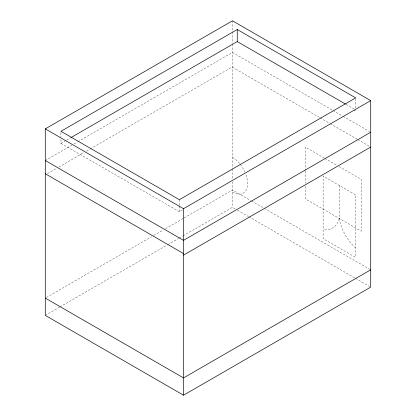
<?xml version="1.0" encoding="UTF-8"?>
<svg xmlns="http://www.w3.org/2000/svg" width="416" height="416" viewBox="0 0 416 416"><rect width="100%" height="100%" fill="white"/><g stroke="black" fill="none" stroke-linecap="round" stroke-linejoin="round"><path stroke-width="0.31" stroke-dasharray="2.08 1.56" d="M60.939 139.558L60.939 143.369L65.993 140.452M66.555 140.124L70.486 137.857M45.282 160.519L71.703 145.262M73.949 143.967L77.324 142.017M77.886 141.695L232.476 52.442L332.504 110.193M47.528 173.576L56.524 168.386M58.77 167.086L84.068 152.48M86.32 151.185L89.69 149.235M90.251 148.912L232.476 66.799M60.939 143.369L179.379 211.749L182.749 209.804M354.011 110.926L355.696 109.954M46.405 297.45L151.528 236.756M153.774 235.456L163.332 229.939M165.584 228.644L183.57 218.254M184.132 217.932L232.476 190.018L250.89 200.652M45.282 315.385L59.337 307.273M59.899 306.951L167.268 244.956M167.83 244.634L178.511 238.467M179.072 238.144L182.447 236.194M183.009 235.872L232.476 207.308L235.29 208.931M232.476 192.171L236.382 193.83L240.022 194.194A21.336 12.319 60 0 0 245.544 173.586M346.154 104.442L354.578 109.304M333.07 110.516L342.623 116.033M343.184 116.355L369.595 131.607M232.476 67.246L319.582 117.53M320.143 117.858L329.696 123.375M330.257 123.698L357.23 139.272M357.796 139.594L369.595 146.406M324.36 158.101L305.323 147.108L305.323 170.399M324.922 158.423L336.679 165.209M338.92 166.504L361.317 179.436L361.317 231.192L305.323 198.864L305.323 185.926M251.451 200.975L263.827 208.12M264.394 208.447L369.595 269.183M237.536 210.231L248.212 216.393M248.773 216.72L354.983 278.039M355.545 278.361L369.595 286.473M355.696 98.53L355.696 108.046M339.258 185.416L339.258 218.457A32.001 18.476 60 0 0 355.394 247.738M305.323 171.044L305.323 183.336M232.476 20.8L232.476 31.132M232.476 31.777L232.476 43.399M232.476 44.044L232.476 168.225M232.476 168.87L232.476 179.124M232.476 181.688L232.476 207.308M179.379 199.69L179.379 205.4M179.379 206.034L179.379 211.749M60.939 132.579L60.939 137.02M339.258 218.457A37.258 21.512 60 0 1 323.118 229.71M232.476 157.331A21.336 12.319 60 0 1 240.022 164.018M240.396 164.492A21.336 12.319 60 0 1 244.837 171.896M355.394 194.735L323.118 176.098L323.118 238.659L355.394 257.296L355.394 194.735"/><path stroke-width="0.62" d="M45.282 128.877L232.476 20.8L370.718 100.615L370.718 287.123L183.524 395.2L45.282 315.385L45.282 128.877L183.524 208.692L370.718 100.615M237.26 29.51L60.939 131.31L179.379 199.69L355.696 97.89L237.26 29.51L237.26 41.574L71.048 137.535M370.718 132.252L183.524 240.328L45.282 160.519M183.524 255.133L370.718 147.056M370.718 269.833L183.524 377.91L45.282 298.095M237.26 41.574L345.592 104.12M45.282 173.763L183.524 253.578M183.524 208.692L183.524 395.2"/></g></svg>
